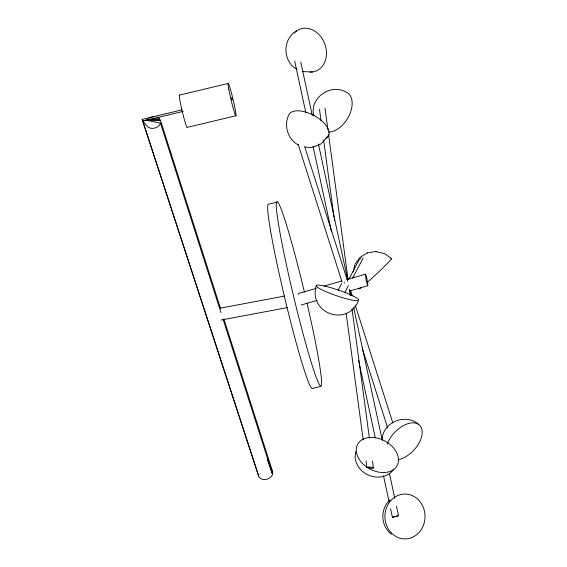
<?xml version="1.0" encoding="UTF-8"?>
<svg xmlns="http://www.w3.org/2000/svg" width="567" height="567" viewBox="0 0 567 567"><rect width="100%" height="100%" fill="white"/><g stroke="black" fill="none" stroke-linecap="round" stroke-linejoin="round"><path stroke-width="0.85" d="M298.653 294.493L298.738 293.415L316.471 288.284M355.736 451.566L355.084 457.47C357.231 476.082 382.002 484.374 393.859 469.391A22.432 15.883 28.4 0 0 380.549 439.056A22.432 15.883 28.4 0 0 357.685 456.485A22.432 15.883 28.4 0 0 393.859 469.391M316.287 285.584C307.952 313.338 347.876 327.861 358.67 300.241A22.432 2.984 18.9 0 0 328.102 286.937A22.432 2.984 18.9 0 0 325.664 291.558A22.432 2.984 18.9 0 0 358.67 300.241M353.149 271.962L354.949 264.364L360.045 257.347L367.473 252.825M365.446 274.123L366.119 280.537L367.777 285.725L367.104 279.311L365.609 274.159L346.869 279.496M182.021 109.856L142.225 119.361L142.48 120.643L142.629 121.083L183.276 111.373M337.996 290.495L341.71 283.45M348.733 279.545L358.635 260.77M344.75 292.529L348.372 285.662M352.518 278.241L363.178 258.035M396.482 506.182L398.516 515.722L392.435 517.331L390.571 508.67M358.932 260.281L359.379 259.707M390.224 499.747C379.933 508.556 380.457 526.176 391.457 534.178M328.782 135.038L321.014 143.919L314.288 146.64L310.369 147.569L305.195 146.938M359.939 259.084L361.264 257.865M296.576 30.965C282.026 38.917 282.664 61.973 297.165 69.408M366.913 467.236C373.178 466.039 376.984 470.078 367.175 467.406M392.449 517.302L395.936 516.296M148.256 118.368L151.488 117.178M324.069 286.087L341.802 280.963M301.07 305.011L317.116 300.375M349.201 291.098L367.777 285.725M396.709 516.105L398.53 515.694M179.321 95.143L228.083 83.491M142.629 121.083L146.031 120.161L160.411 120.098L220.627 308.767M236 115.725L187.238 127.377A16.684 1.014 76.6 0 1 182.177 111.026A16.684 1.014 76.6 0 1 179.604 95.206M277.178 202.143L268.446 204.233A94.739 5.748 76.6 0 0 284.06 295.024A94.739 5.748 76.6 0 0 312.133 388.515L320.865 386.432M220.563 308.108L284.84 296.024M221.158 320.029L287.171 307.626M375.595 251.585L384.596 253.541L391.684 258.672M367.203 252.875L376.091 251.493M146.74 119.602L159.667 118.794A7.357 5.698 -17.7 0 0 156.981 117.029M312.53 71.966L302.374 71.584M146.733 119.687L160.411 120.098M146.031 120.161L160.468 123.096L220.953 312.608M344.02 282.557L344.849 282.763M418.715 424.456C405.951 413.024 383.094 421.827 382.193 438.978M298.745 145.138C288.121 139.758 283.585 126.228 288.568 115.42A22.432 11.085 28.3 0 1 316.18 116.759A22.432 11.085 28.3 0 1 325.855 138.341M142.225 119.361L142.636 120.969L147.271 126.25A7.357 5.698 -17.7 0 0 154.515 128.135A7.357 5.698 -17.7 0 0 160.468 123.096M267.206 459.327L272.564 474.324L223.1 319.341M142.593 120.445L258.339 474.714A7.357 5.698 -17.7 0 0 267.532 479.094A7.357 5.698 -17.7 0 0 271.756 470.029M142.636 120.969L258.609 476.181M304.656 146.548L347.677 281.352M350.661 290.793L352.27 295.854M355.233 305.117L392.874 423.074M298.192 144.493L341.965 281.657M362.157 348.032L387.651 427.908M223.852 318.874L272.507 471.326M313.877 115.817C308.994 98.587 330.107 83.285 345.494 91.783A22.432 13.906 -58.1 0 1 349.839 114.002A22.432 13.906 -58.1 0 1 328.598 132.083M300.716 61.86L312.268 115.448M318.42 143.975L347.67 279.687M350.08 290.949L351.016 295.272M353.624 307.371L382.314 440.488M389.401 473.339L394.802 498.4M294.67 60.96L305.833 112.762M313.097 146.435L331.518 231.903M358.649 360.598L375.262 437.667M383.476 475.763L389.075 501.745M353.51 276.242L353.794 277.958M324.997 108.014L327.946 129.921M328.534 134.301L347.996 278.907M349.364 289.283L350.193 295.414M351.958 308.561L369.415 438.263M372.484 461.049L373.426 468.058M319.49 109.353L321.028 120.736M323.615 139.992L333.984 217.019M334.218 218.77L334.452 220.52M346.146 313.161L363.22 439.985M366.041 460.978L366.863 467.102M307.066 303.359A94.739 5.748 76.6 0 1 314.097 371.279A94.739 5.748 76.6 0 1 276.972 213.674A94.739 5.748 76.6 0 1 304.444 292.218M150.312 117.681A7.357 5.698 -17.7 0 1 154.614 116.653M390.975 258.8A22.432 0.999 -43 0 1 385.893 264.973A22.432 0.999 -43 0 1 367.756 281.976M361.257 287.497A22.432 0.999 -43 0 1 358.954 288.816M294.167 33.106A22.432 18.08 69.7 0 1 324.437 42.993A22.432 18.08 69.7 0 1 310.149 72.101M387.24 444.11A22.432 13.069 -46.6 0 1 410.551 423.039A22.432 13.069 -46.6 0 1 421.097 438.468A22.432 13.069 -46.6 0 1 397.942 459.766M231.634 97.999L232.045 99.714L231.634 97.999M228.834 89.543A16.684 1.014 76.6 0 0 235.716 115.661A16.684 1.014 76.6 0 0 231.584 93.619A16.684 1.014 76.6 0 0 228.834 89.543M389.366 502.39A22.432 20.058 89.8 0 0 401.847 538.65A22.432 20.058 89.8 0 0 423.691 508.45A22.432 20.058 89.8 0 0 389.366 502.39"/></g></svg>
